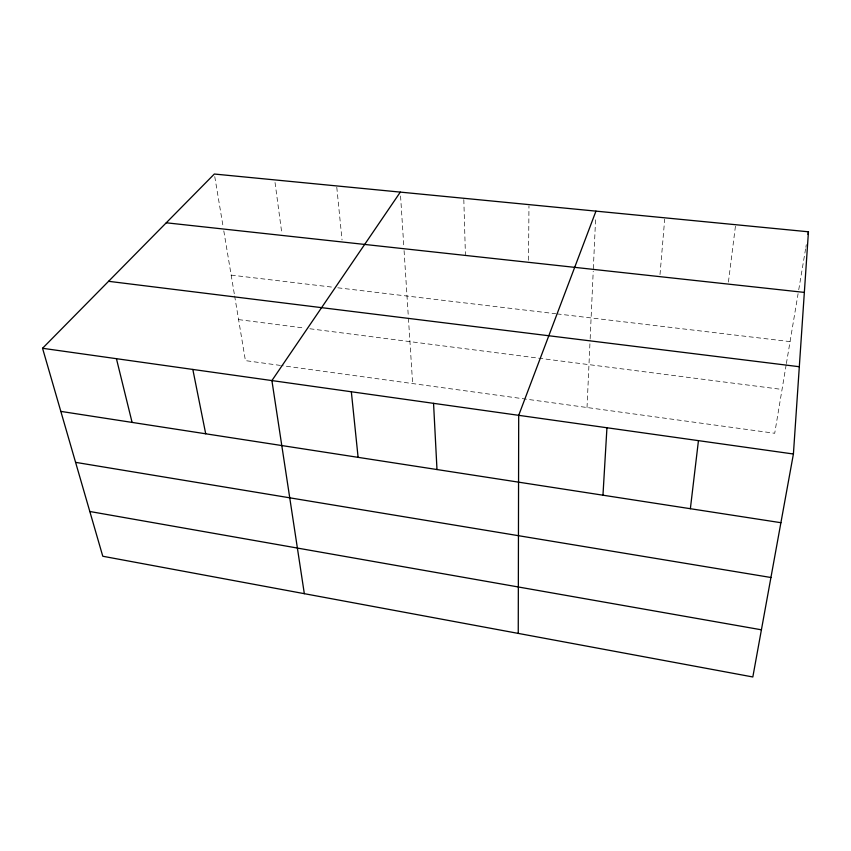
<?xml version="1.0" encoding="UTF-8"?>
<svg xmlns="http://www.w3.org/2000/svg" width="851" height="851" viewBox="0 0 851 851"><rect width="100%" height="100%" fill="white"/><g stroke="black" fill="none" stroke-linecap="round" stroke-linejoin="round"><path stroke-width="0.64" stroke-dasharray="4.25 3.19" d="M528.545 260.246L528.96 205.942M587.02 407.512L590.094 339.985M590.158 338.687L593.221 271.256M593.338 268.661L595.657 217.665M660.004 274.586L664.695 219.143M728.424 282.075L735.455 226.015M786.154 364.888L774.708 433.276L281.702 365.6M786.377 363.59L798.089 293.648M798.738 289.776L805.642 248.545M805.865 247.258L806.291 244.673M231.174 275.107L332.581 287.181M337.794 287.798L555.703 313.732M557.011 313.881L790.058 341.613M238.588 319.604L304.69 328.103M309.881 328.763L782.048 389.45M280.405 365.419L245.418 360.622L234.663 296.052M214.76 176.614L223.164 227.004M223.802 230.887L234.44 294.744M275.033 182.508L281.83 233.376M336.783 187.241L342.028 239.918M400.566 196.007L403.831 246.694M404.076 250.588L408.342 316.87M408.427 318.178L412.639 383.578M463.816 199.591L465.412 254.694"/><path stroke-width="1.28" d="M518.248 633.41L518.695 415.331L595.955 211.133M602.965 495.197L606.944 427.755M793.409 454.009L808.45 231.791L214.335 174.029L42.55 348.282L102.78 556.246L752.827 676.971L793.409 454.009L42.55 348.282M690.363 508.707L698.448 440.637M808.014 234.365L808.45 231.791M400.31 192.113L271.905 380.578L304.328 593.679M166.264 222.792L804.344 292.404M108.577 281.309L799.323 366.728M60.825 411.395L780.91 522.705M75.579 462.348L770.932 577.499M89.812 511.494L761.411 629.804M116.427 358.686L132.096 422.415M192.826 369.44L205.708 433.797M351.335 391.758L358.101 457.349M433.553 403.342L436.988 469.539"/></g></svg>
